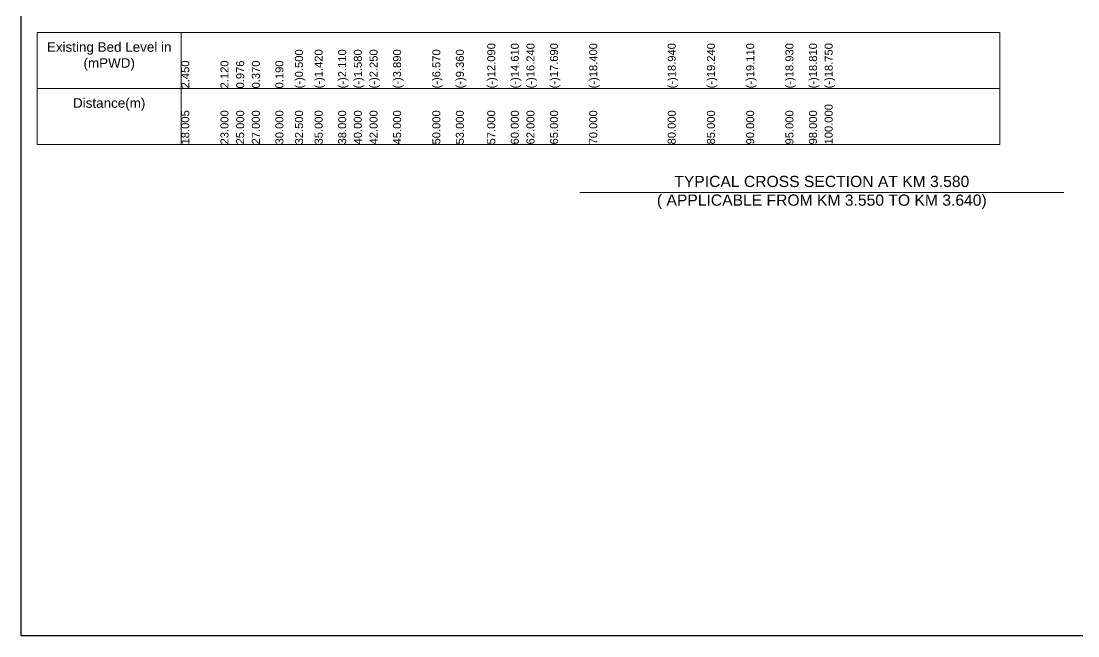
# Model space of a CAD drawing. Header units: inches. Extents: x 89000 to 337533, y -10828 to 0.
# Drawn here: x 281780 to 288379, y -9805 to -5963 of the extents above; entities that cross this region are included whole.
import ezdxf

# ---------------------------------------------------------------- set-up
doc = ezdxf.new("R2010")
doc.units = ezdxf.units.IN
doc.header["$LTSCALE"] = 7
doc.header["$MEASUREMENT"] = 0
for name, color, linetype, lineweight in [('Cross section Data Border', 7, 'Continuous', 9), ('Cross Section Labels', 7, 'Continuous', 9), ('Long Section Labels', 7, 'Continuous', 9)]:
    doc.layers.add(name, color=color, linetype=linetype, lineweight=lineweight)
doc.styles.get("Standard").update_dxf_attribs({"font": 'arial.ttf'})

msp = doc.modelspace()

# ---------------------------------------------------------------- linework, layer by layer
msp.add_lwpolyline([(281780.25853, -2734.01841), (291780.25853, -2734.01841), (291780.25853, -9805.01841), (281780.25853, -9805.01841)], close=True)
at = {"layer": 'Cross section Data Border'}
msp.add_lwpolyline([(281880.25853, -6034.01841), (287893.06621, -6034.01841), (287893.06621, -6734.01841), (281880.25853, -6734.01841)], close=True, dxfattribs=at)
for points in [[(282780.25853, -6034.01841), (282780.25853, -6734.01841)], [(281880.25853, -6384.01841), (287893.06621, -6384.01841)]]:
    msp.add_lwpolyline(points, dxfattribs=at)
at = {"layer": 'Cross Section Labels'}
msp.add_lwpolyline([(285268.25853, -7034.01841), (286780.25853, -7034.01841), (288292.25853, -7034.01841)], dxfattribs=at)

# ---------------------------------------------------------------- texts
at = {"layer": 'Cross section Data Border', "char_height": 60, "width": 800, "attachment_point": 5}
for s, insert in [('Existing Bed Level in (mPWD)', (282330.25853, -6184.01841)), ('Distance(m)', (282330.25853, -6484.01841))]:
    msp.add_mtext(s, dxfattribs=dict(at, insert=insert))
at = {"layer": 'Cross Section Labels', "insert": (286780.25853, -7034.01841), "char_height": 70, "attachment_point": 5}
msp.add_mtext('TYPICAL CROSS SECTION AT KM 3.580^J( APPLICABLE FROM KM 3.550 TO KM 3.640)', dxfattribs=at)
at = {"layer": 'Long Section Labels', "char_height": 50, "attachment_point": 1, "rotation": 90}
for s, insert in [('(-)12.090', (284691.0352, -6384.01841)), ('(-)14.610', (284838.0352, -6384.01841)), ('(-)16.240', (284936.0352, -6384.01841)), ('(-)17.690', (285083.0352, -6384.01841)), ('(-)18.400', (285328.0352, -6384.01841)), ('(-)18.940', (285818.0352, -6384.01841)), ('(-)19.240', (286063.0352, -6384.01841)), ('(-)19.110', (286308.0352, -6384.01841)), ('(-)18.930', (286553.0352, -6384.01841)), ('(-)18.810', (286700.0352, -6384.01841)), ('(-)18.750', (286798.0352, -6384.01841)), ('(-)0.500', (283490.5352, -6384.01841)), ('(-)1.420', (283613.0352, -6384.01841)), ('(-)2.110', (283760.0352, -6384.01841)), ('(-)1.580', (283858.0352, -6384.01841)), ('(-)2.250', (283956.0352, -6384.01841)), ('(-)3.890', (284103.0352, -6384.01841)), ('(-)6.570', (284348.0352, -6384.01841)), ('(-)9.360', (284495.0352, -6384.01841)), ('2.450', (282780.25853, -6384.01841)), ('2.120', (283025.0352, -6384.01841)), ('0.976', (283123.0352, -6384.01841)), ('0.370', (283221.0352, -6384.01841)), ('0.190', (283368.0352, -6384.01841)), ('18.005', (282780.25853, -6734.01841)), ('23.000', (283025.0352, -6734.01841)), ('25.000', (283123.0352, -6734.01841)), ('27.000', (283221.0352, -6734.01841)), ('30.000', (283368.0352, -6734.01841)), ('32.500', (283490.5352, -6734.01841)), ('35.000', (283613.0352, -6734.01841)), ('38.000', (283760.0352, -6734.01841)), ('40.000', (283858.0352, -6734.01841)), ('42.000', (283956.0352, -6734.01841)), ('45.000', (284103.0352, -6734.01841)), ('50.000', (284348.0352, -6734.01841)), ('53.000', (284495.0352, -6734.01841)), ('57.000', (284691.0352, -6734.01841)), ('60.000', (284838.0352, -6734.01841)), ('62.000', (284936.0352, -6734.01841)), ('65.000', (285083.0352, -6734.01841)), ('70.000', (285328.0352, -6734.01841)), ('80.000', (285818.0352, -6734.01841)), ('85.000', (286063.0352, -6734.01841)), ('90.000', (286308.0352, -6734.01841)), ('95.000', (286553.0352, -6734.01841)), ('98.000', (286700.0352, -6734.01841)), ('100.000', (286798.0352, -6734.01841))]:
    msp.add_mtext(s, dxfattribs=dict(at, insert=insert))

doc.saveas('drawing.dxf')
